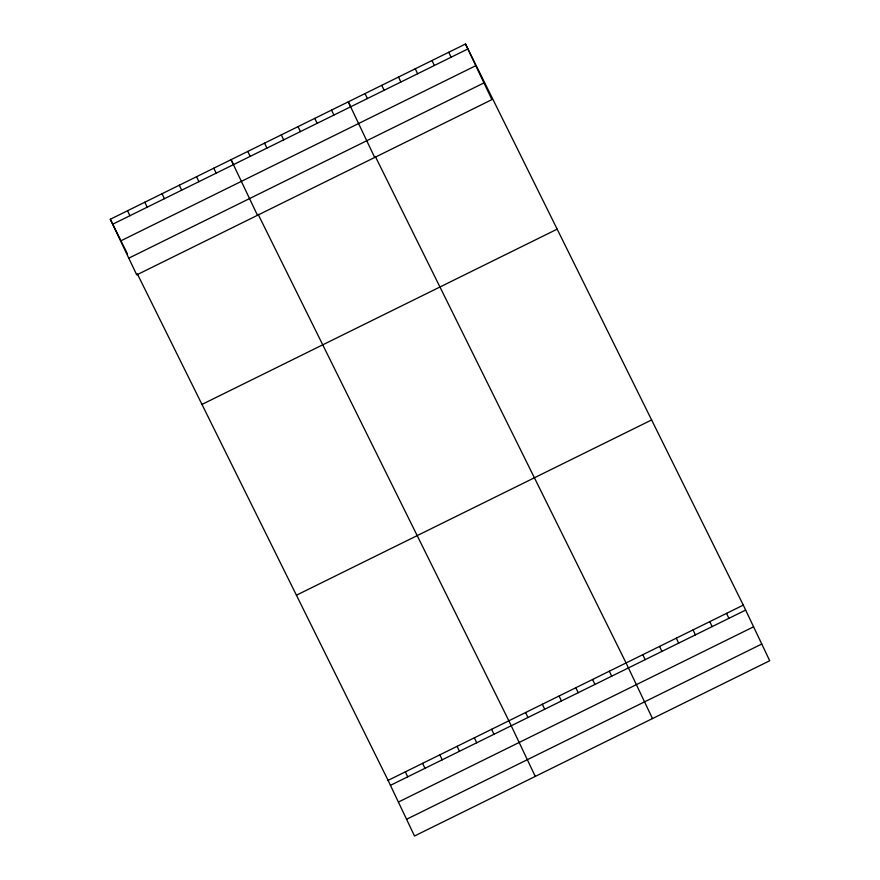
<?xml version="1.0" encoding="UTF-8"?>
<svg xmlns="http://www.w3.org/2000/svg" width="880" height="880" viewBox="0 0 880 880"><rect width="100%" height="100%" fill="white"/><g stroke="black" fill="none" stroke-linecap="round" stroke-linejoin="round"><path stroke-width="1.32" d="M465.498 44L491.909 99.627L136.719 274.89L110.297 219.263L465.498 44L743.281 605.11L769.703 660.737L414.502 836L388.091 780.373L137.335 273.867M112.662 224.235L467.852 48.972M120.604 240.955L475.794 65.692M128.777 258.17L483.967 82.907M201.971 404.426L557.161 229.163M296.417 595.21L651.618 419.947M388.091 780.373L743.281 605.11M390.456 785.345L745.646 610.082M398.387 802.065L753.588 626.802M406.571 819.28L761.761 644.028M350.636 106.579L348.282 101.838L374.693 157.465M375.309 156.442L626.076 662.948L652.487 718.575M233.42 164.417L231.066 159.676L257.477 215.303M258.104 214.269L508.86 720.786L535.271 776.413M110.297 219.263L127.347 253.682M726.539 613.371L728.904 618.343M448.745 52.261L451.11 57.233M709.797 621.643L712.162 626.615M432.003 60.522L434.368 65.494M693.055 629.904L695.409 634.876M415.261 68.783L417.626 73.755M676.302 638.165L678.667 643.137M398.519 77.044L400.873 82.027M659.56 646.426L661.925 651.398M381.766 85.316L384.131 90.288M642.818 654.687L645.172 659.659M365.024 93.577L367.389 98.549M609.323 671.209L611.688 676.181M331.54 110.099L333.894 115.071M592.581 679.47L594.946 684.442M314.787 118.36L317.152 123.332M575.839 687.731L578.193 692.714M298.045 126.621L300.41 131.593M559.097 696.003L561.451 700.975M281.303 134.882L283.668 139.854M542.344 704.264L544.709 709.236M264.561 143.143L266.915 148.115M525.602 712.525L527.967 717.497M247.808 151.415L250.173 156.387M491.601 729.3L493.966 734.272M213.818 168.19L216.172 173.162M474.353 737.814L476.718 742.786M196.559 176.693L198.924 181.676M457.105 746.328L459.459 751.3M179.311 185.207L181.676 190.179M439.846 754.831L442.211 759.814M162.063 193.721L164.417 198.693M422.598 763.345L424.963 768.317M144.804 202.235L147.169 207.207M405.339 771.859L407.704 776.831M127.556 210.749L129.91 215.721"/></g></svg>
